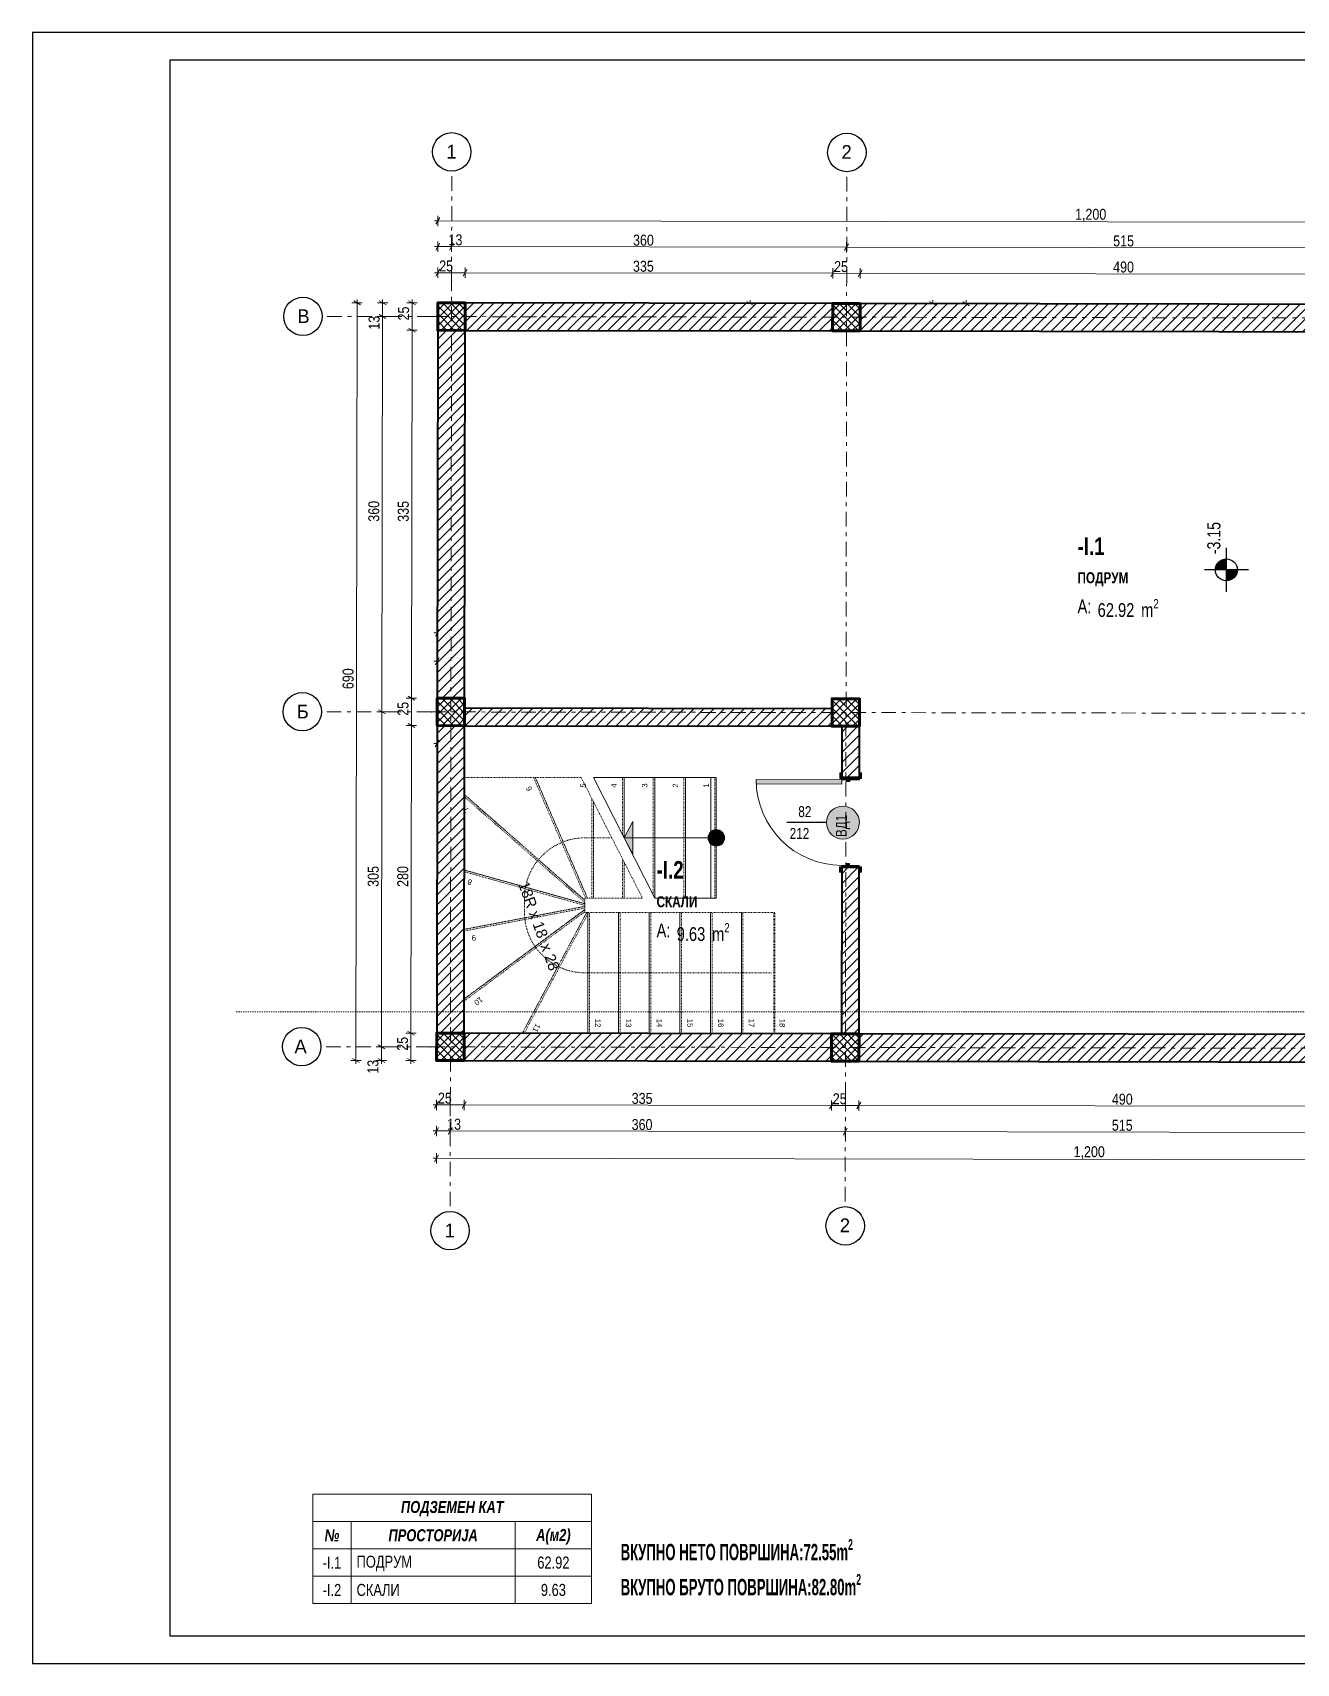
# Model space of a CAD drawing. Extents: x -1929 to 256751, y -18317 to 36108.
# Drawn here: x 78820 to 90335, y 2225 to 17075 of the extents above; entities that cross this region are included whole.
import ezdxf

# ---------------------------------------------------------------- set-up
doc = ezdxf.new("R2010")
doc.units = 0
doc.header["$LTSCALE"] = 5
doc.header["$MEASUREMENT"] = 0
for name, pattern in [('- Двойно прекъснати линии', [1093.611073, 529.166651, -211.666656, 141.111112, -211.666656]), ('- Прекъснати линия', [423.333333, 211.666667, -211.666667]), ('Small Dashed', [282.222222, 141.111111, -141.111111])]:
    doc.linetypes.add(name, pattern=pattern)
for name, color, linetype in [('4 _ - Фрагмент - Чертежи.2D Elements', 7, 'Continuous'), ('6 _ - Конструктивни оси.Dimensioning', 7, 'Continuous'), ('6 _ - Размери - Нива.Dimensioning', 7, 'Continuous'), ('A-Text', 7, 'Continuous'), ('Marker - Section', 7, 'Continuous'), ('Model Unit - Zone', 7, 'Continuous'), ('Structural - Bearing', 7, 'Continuous'), ('Structural - Stair & Railing', 7, 'Continuous')]:
    doc.layers.add(name, color=color, linetype=linetype)
doc.layers.add('6 _ - Размери - Основни.Dimensioning', color=7, linetype='Continuous', true_color=0x7a7a7a)
doc.styles.add('GENERATED_STYLE_3', font='GOTHIC.TTF')
doc.styles.add('GENERATED_STYLE_4', font='arial.ttf')
doc.styles.add('GENERATED_STYLE_5', font='arialbd.ttf')
doc.styles.add('GENERATED_STYLE_6', font='Cambria Math.ttf')
pattern_1 = [(45, (25646.56, 9723.076), (-45.961934, 45.961934), [])]
pattern_2 = [(45, (25646.56, 9723.076), (-35.355335, 35.355335), []), (135, (25646.56, 9723.076), (35.355335, 35.355335), [])]

msp = doc.modelspace()

# ---------------------------------------------------------------- hatches: boundary and pattern name
at = {"layer": '6 _ - Размери - Нива.Dimensioning', "linetype": 'Continuous', "lineweight": 50}
for points in [[(89697.3, 12183.7), (89697.5, 12283.7), (89659.2, 12276.2), (89626.7, 12254.5), (89605, 12222.1), (89597.3, 12183.9)], [(89697.3, 12183.7), (89697.2, 12083.7), (89735.4, 12091.3), (89767.9, 12112.9), (89789.6, 12145.3), (89797.3, 12183.6)]]:
    msp.add_hatch(color=256, dxfattribs=at).paths.add_polyline_path(points)
at = {"layer": 'Structural - Bearing', "linetype": 'Continuous', "lineweight": 13}
h = msp.add_hatch(dxfattribs=at)
h.set_pattern_fill('1_БЕТОН_СГЛОБЯЕМИ_ЕЛЕМЕН_E7', color=256, scale=0.5, style=0, pattern_type=2)
h.set_pattern_definition(pattern_2)
h.paths.add_polyline_path([(82762.2, 14364), (82762.6, 14614), (82512.6, 14614.4), (82512.2, 14364.4)])
at = {"layer": 'Structural - Bearing', "linetype": 'Continuous', "lineweight": 15}
h = msp.add_hatch(dxfattribs=at)
h.set_pattern_fill('COMMON_BRICK_0001', color=256, scale=0.5, style=0, pattern_type=2)
h.set_pattern_definition(pattern_1)
h.paths.add_polyline_path([(82762.6, 14614), (82762.2, 14364), (86109.9, 14358.8), (86110.3, 14608.8)])
at = {"layer": 'Structural - Bearing', "linetype": 'Continuous', "lineweight": 13}
h = msp.add_hatch(dxfattribs=at)
h.set_pattern_fill('1_БЕТОН_СГЛОБЯЕМИ_ЕЛЕМЕН_E7', color=256, scale=0.5, style=0, pattern_type=2)
h.set_pattern_definition(pattern_2)
h.paths.add_polyline_path([(86359.9, 14358.4), (86360.3, 14608.4), (86110.3, 14608.8), (86109.9, 14358.8)])
at = {"layer": 'Structural - Bearing', "linetype": 'Continuous', "lineweight": 15}
h = msp.add_hatch(dxfattribs=at)
h.set_pattern_fill('COMMON_BRICK_0001', color=256, scale=0.5, style=0, pattern_type=2)
h.set_pattern_definition(pattern_1)
h.paths.add_polyline_path([(86360.3, 14608.4), (86359.9, 14358.4), (91262.2, 14350.9), (91262.6, 14600.9)])
h = msp.add_hatch(dxfattribs=at)
h.set_pattern_fill('COMMON_BRICK_0001', color=256, scale=0.5, style=0, pattern_type=2)
h.set_pattern_definition(pattern_1)
h.paths.add_polyline_path([(82507.1, 11014.4), (82757.1, 11014), (82762.2, 14364), (82512.2, 14364.4)])
at = {"layer": 'Structural - Bearing', "linetype": 'Continuous', "lineweight": 13}
h = msp.add_hatch(dxfattribs=at)
h.set_pattern_fill('1_БЕТОН_СГЛОБЯЕМИ_ЕЛЕМЕН_E7', color=256, scale=0.5, style=0, pattern_type=2)
h.set_pattern_definition(pattern_2)
h.paths.add_polyline_path([(82756.7, 10764), (82757.1, 11014), (82507.1, 11014.4), (82506.7, 10764.4)])
h = msp.add_hatch(dxfattribs=at)
h.set_pattern_fill('1_БЕТОН_СГЛОБЯЕМИ_ЕЛЕМЕН_E7', color=256, scale=0.5, style=0, pattern_type=2)
h.set_pattern_definition(pattern_2)
h.paths.add_polyline_path([(86354.4, 10758.4), (86354.8, 11008.4), (86104.8, 11008.8), (86104.4, 10758.8)])
at = {"layer": 'Structural - Bearing', "linetype": 'Continuous', "lineweight": 15}
h = msp.add_hatch(dxfattribs=at)
h.set_pattern_fill('COMMON_BRICK_0001', color=256, scale=0.5, style=0, pattern_type=2)
h.set_pattern_definition(pattern_1)
h.paths.add_polyline_path([(82756.9, 10924), (82756.7, 10764), (86104.4, 10758.8), (86104.6, 10918.8)])
h = msp.add_hatch(dxfattribs=at)
h.set_pattern_fill('COMMON_BRICK_0001', color=256, scale=0.5, style=0, pattern_type=2)
h.set_pattern_definition(pattern_1)
h.paths.add_polyline_path([(82506.7, 10764.4), (82502.4, 7964.4), (82752.4, 7964), (82756.7, 10764)])
h = msp.add_hatch(dxfattribs=at)
h.set_pattern_fill('COMMON_BRICK_0001', color=256, scale=0.5, style=0, pattern_type=2)
h.set_pattern_definition(pattern_1)
h.paths.add_polyline_path([(86193.7, 10292), (86353.7, 10291.8), (86354.4, 10758.4), (86194.4, 10758.7)])
at = {"layer": 'Structural - Bearing', "linetype": 'Continuous', "lineweight": 0, "true_color": 0xdedede}
for points in [[(85413.6, 10273.2), (85413.6, 10233.2), (86193.6, 10232), (86193.6, 10272)], [(86193.6, 10284), (86193.7, 10334), (86174.7, 10334.1), (86174.6, 10284.1)], [(86353.7, 10291.8), (86193.7, 10292), (86193.6, 10272), (86353.6, 10271.8)], [(86233.6, 10272), (86233.6, 10256), (86265.6, 10255.9), (86265.6, 10271.9)], [(86372.6, 10283.8), (86372.7, 10333.8), (86353.7, 10333.8), (86353.6, 10283.8)], [(86202.8, 9732, 1), (86203.3, 10032, 1)], [(86264.4, 9491.9), (86264.4, 9507.9), (86232.4, 9508), (86232.4, 9492)], [(86173.4, 9480.1), (86173.3, 9430.1), (86192.3, 9430), (86192.4, 9480)], [(86352.4, 9491.8), (86192.4, 9492), (86192.4, 9472), (86352.4, 9471.8)], [(86352.4, 9479.8), (86352.3, 9429.8), (86371.3, 9429.8), (86371.4, 9479.8)]]:
    msp.add_hatch(color=254, dxfattribs=at).paths.add_polyline_path(points)
at = {"layer": 'Structural - Bearing', "linetype": 'Continuous', "lineweight": 15}
h = msp.add_hatch(dxfattribs=at)
h.set_pattern_fill('COMMON_BRICK_0001', color=256, scale=0.5, style=0, pattern_type=2)
h.set_pattern_definition(pattern_1)
h.paths.add_polyline_path([(86190.1, 7958.7), (86350.1, 7958.5), (86352.4, 9471.8), (86192.4, 9472)])
at = {"layer": 'Structural - Bearing', "linetype": 'Continuous', "lineweight": 13}
h = msp.add_hatch(dxfattribs=at)
h.set_pattern_fill('1_БЕТОН_СГЛОБЯЕМИ_ЕЛЕМЕН_E7', color=256, scale=0.5, style=0, pattern_type=2)
h.set_pattern_definition(pattern_2)
h.paths.add_polyline_path([(82752, 7714), (82752.4, 7964), (82502.4, 7964.4), (82502, 7714.4)])
at = {"layer": 'Structural - Bearing', "linetype": 'Continuous', "lineweight": 15}
h = msp.add_hatch(dxfattribs=at)
h.set_pattern_fill('COMMON_BRICK_0001', color=256, scale=0.5, style=0, pattern_type=2)
h.set_pattern_definition(pattern_1)
h.paths.add_polyline_path([(82752, 7714), (86099.7, 7708.8), (86100.1, 7958.8), (82752.4, 7964)])
at = {"layer": 'Structural - Bearing', "linetype": 'Continuous', "lineweight": 13}
h = msp.add_hatch(dxfattribs=at)
h.set_pattern_fill('1_БЕТОН_СГЛОБЯЕМИ_ЕЛЕМЕН_E7', color=256, scale=0.5, style=0, pattern_type=2)
h.set_pattern_definition(pattern_2)
h.paths.add_polyline_path([(86349.7, 7708.5), (86350.1, 7958.5), (86100.1, 7958.8), (86099.7, 7708.8)])
at = {"layer": 'Structural - Bearing', "linetype": 'Continuous', "lineweight": 15}
h = msp.add_hatch(dxfattribs=at)
h.set_pattern_fill('COMMON_BRICK_0001', color=256, scale=0.5, style=0, pattern_type=2)
h.set_pattern_definition(pattern_1)
h.paths.add_polyline_path([(86349.7, 7708.5), (91252, 7700.9), (91252.4, 7950.9), (86350.1, 7958.5)])
at = {"layer": 'Structural - Stair & Railing', "linetype": 'Continuous', "lineweight": 20}
for points in [[(84210, 9742.8), (84290, 9592.8), (84290, 9892.8)], [(85050, 9817.8, 1), (85050, 9667.8, 1)]]:
    msp.add_hatch(color=256, dxfattribs=at).paths.add_polyline_path(points)

# ---------------------------------------------------------------- linework, layer by layer
at = {"linetype": 'Continuous', "lineweight": 13, "ltscale": 0.01}
for p, q in [((81373.9, 3765.9), (83914.1, 3765.9)), ((81373.9, 3516.9), (81373.9, 3765.9)), ((83914.1, 3516.9), (83914.1, 3765.9)), ((81373.9, 3516.9), (83914.1, 3516.9)), ((81373.9, 3267.8), (81373.9, 3516.9)), ((81722.6, 3267.8), (81722.6, 3516.9)), ((83216.8, 3267.8), (83216.8, 3516.9)), ((83914.1, 3267.8), (83914.1, 3516.9)), ((81373.9, 3267.8), (81722.6, 3267.8)), ((81373.9, 3018.8), (81373.9, 3267.8)), ((81722.6, 3267.8), (83216.8, 3267.8)), ((81722.6, 3018.8), (81722.6, 3267.8)), ((83216.8, 3267.8), (83914.1, 3267.8)), ((83216.8, 3018.8), (83216.8, 3267.8)), ((83914.1, 3018.8), (83914.1, 3267.8)), ((81373.9, 3018.8), (81722.6, 3018.8)), ((81373.9, 2769.8), (81373.9, 3018.8)), ((81722.6, 3018.8), (83216.8, 3018.8)), ((81722.6, 2769.8), (81722.6, 3018.8)), ((83216.8, 3018.8), (83914.1, 3018.8)), ((83216.8, 2769.8), (83216.8, 3018.8)), ((83914.1, 2769.8), (83914.1, 3018.8)), ((81373.9, 2769.8), (81722.6, 2769.8)), ((81722.6, 2769.8), (83216.8, 2769.8)), ((83216.8, 2769.8), (83914.1, 2769.8))]:
    msp.add_line(p, q, dxfattribs=at)
at = {"layer": '4 _ - Фрагмент - Чертежи.2D Elements', "linetype": 'Continuous', "lineweight": 25, "ltscale": 0.01}
for points in [[(78820.4, 2225.4), (99820.4, 2225.4), (99820.4, 17075.4)], [(99820.4, 17075.4), (78820.4, 17075.4)], [(78820.4, 17075.4), (78820.4, 2225.4)]]:
    msp.add_lwpolyline(points, dxfattribs=at)
msp.add_lwpolyline([(80070.4, 2475.4), (99570.4, 2475.4), (99570.4, 16825.4), (80070.4, 16825.4)], close=True, dxfattribs=at)
at = {"layer": '6 _ - Конструктивни оси.Dimensioning', "linetype": '- Двойно прекъснати линии', "lineweight": 13, "ltscale": 0.05}
for p, q in [((82637.9, 14814.4), (82639.5, 15814.4)), ((86237.6, 14808.9), (86239.1, 15808.9)), ((82626.4, 7340.5), (82637.9, 14814.4)), ((86226.1, 7384.4), (86237.6, 14808.9)), ((82458.1, 14489.5), (81458.1, 14491)), ((82458.1, 14489.5), (96350.2, 14468.1)), ((82452.6, 10889.5), (81452.6, 10891)), ((82452.6, 10889.5), (96344.6, 10868.1)), ((82447.9, 7839.5), (81447.9, 7841)), ((82447.9, 7839.5), (96339.9, 7818.1)), ((82626.4, 7340.5), (82624.9, 6340.5)), ((86226.1, 7384.4), (86224.6, 6384.4))]:
    msp.add_line(p, q, dxfattribs=at)
at = {"layer": '6 _ - Конструктивни оси.Dimensioning', "linetype": 'Continuous', "lineweight": 25, "ltscale": 0.01}
for centre in [(82639.7, 15989.4), (86239.4, 15983.9), (81283.1, 14491.3), (81277.6, 10891.3), (81272.9, 7841.3), (82624.6, 6165.5), (86224.3, 6209.4)]:
    msp.add_circle(centre, 175, dxfattribs=at)
at = {"layer": '6 _ - Конструктивни оси.Dimensioning', "linetype": '- Двойно прекъснати линии', "lineweight": 13, "ltscale": 0.01}
for p in [(82637.9, 14814.4), (82637.9, 14814.4), (86237.6, 14808.9), (86237.6, 14808.9), (82458.1, 14489.5), (82458.1, 14489.5), (82452.6, 10889.5), (82452.6, 10889.5), (82447.9, 7839.5), (82447.9, 7839.5), (82626.4, 7340.5), (82626.4, 7340.5), (86226.1, 7384.4), (86226.1, 7384.4)]:
    msp.add_point(p, dxfattribs=at)
at = {"layer": '6 _ - Размери - Нива.Dimensioning', "linetype": 'Continuous', "lineweight": 30, "ltscale": 0.01}
for p, q in [((89697, 11983.7), (89697.6, 12383.7)), ((89897.3, 12183.4), (89497.3, 12184))]:
    msp.add_line(p, q, dxfattribs=at)
msp.add_circle((89697.3, 12183.7), 100, dxfattribs=at)
at = {"layer": '6 _ - Размери - Основни.Dimensioning', "linetype": 'Continuous', "lineweight": 20, "ltscale": 0.01}
for p, q in [((82513.8, 15361), (82483.2, 15361.1)), ((82531.8, 15392.3), (82495.7, 15329.8)), ((82513.8, 15407.9), (82513.7, 15314.2)), ((94513.7, 15342.6), (82513.8, 15361)), ((82531.5, 15158.1), (82495.3, 15095.6)), ((82513.5, 15173.7), (82513.3, 15080)), ((82620.3, 15095.4), (82656.5, 15157.9)), ((82638.5, 15173.5), (82638.3, 15079.8)), ((86218, 15089.9), (86254.2, 15152.3)), ((86236.2, 15168), (86236, 15074.2)), ((82513.4, 15126.8), (82482.8, 15126.9)), ((82638.4, 15126.7), (82513.4, 15126.8)), ((86236.1, 15121.1), (82638.4, 15126.7)), ((91388.4, 15113.2), (86236.1, 15121.1)), ((82513, 14889.2), (82482.5, 14889.2)), ((82531.1, 14920.4), (82494.9, 14858)), ((82513.1, 14936), (82513, 14842.3)), ((82763, 14888.8), (82513, 14889.2)), ((82744.9, 14857.6), (82781.1, 14920)), ((82763.1, 14935.7), (82763, 14841.9)), ((86110.7, 14883.6), (82763, 14888.8)), ((86092.6, 14852.4), (86128.8, 14914.9)), ((86110.8, 14930.5), (86110.7, 14836.8)), ((86360.7, 14883.2), (86110.7, 14883.6)), ((86342.6, 14852), (86378.8, 14914.5)), ((86360.8, 14930.1), (86360.7, 14836.4)), ((91263, 14875.7), (86360.7, 14883.2)), ((81824, 14615.4), (81730.2, 14615.6)), ((81808.3, 14597.4), (81745.9, 14633.6)), ((81766.5, 7715.5), (81777.1, 14615.5)), ((81777.1, 14615.5), (81777.2, 14646.1)), ((82056.1, 14615.1), (81962.4, 14615.2)), ((82040.4, 14597.1), (81978, 14633.2)), ((82009, 14490.1), (82009.2, 14615.1)), ((82009.2, 14615.1), (82009.3, 14645.7)), ((82324.9, 14614.7), (82231.2, 14614.8)), ((82309.3, 14596.6), (82246.8, 14632.8)), ((82277.6, 14364.7), (82278, 14614.7)), ((82278, 14614.7), (82278.1, 14645.3)), ((85406.3, 14609.9), (85312.6, 14610.1)), ((85390.7, 14591.9), (85328.2, 14628.1)), ((85359.4, 14610), (85359.5, 14640.5)), ((87070.8, 14607.4), (86977.1, 14607.5)), ((87055.2, 14589.3), (86992.7, 14625.5)), ((87023.9, 14607.4), (87024, 14638)), ((87373.2, 14606.9), (87279.5, 14607)), ((87357.6, 14588.9), (87295.1, 14625)), ((87326.4, 14607), (87326.4, 14637.5)), ((82055.9, 14490.1), (81962.2, 14490.2)), ((81977.8, 14508.2), (82040.3, 14472.1)), ((82003.5, 10890.1), (82009, 14490.1)), ((82324.5, 14364.7), (82230.8, 14364.8)), ((82246.4, 14382.8), (82308.9, 14346.6)), ((82272.5, 11014.7), (82277.6, 14364.7)), ((82508, 11610.3), (82477.4, 11610.3)), ((82526.1, 11641.5), (82489.9, 11579.1)), ((82508.1, 11657.2), (82507.9, 11563.4)), ((82507.6, 11350.3), (82477, 11350.4)), ((82525.7, 11381.6), (82489.5, 11319.1)), ((82507.7, 11397.2), (82507.5, 11303.5)), ((82319.4, 11014.7), (82225.6, 11014.8)), ((82241.3, 11032.8), (82303.7, 10996.6)), ((82272.1, 10764.7), (82272.5, 11014.7)), ((82050.4, 10890.1), (81956.6, 10890.2)), ((81972.3, 10908.2), (82034.7, 10872.1)), ((81998.8, 7840.2), (82003.5, 10890.1)), ((82319, 10764.7), (82225.2, 10764.8)), ((82240.9, 10782.8), (82303.3, 10746.6)), ((82267.8, 7964.7), (82272.1, 10764.7)), ((82506.4, 10601.6), (82475.9, 10601.6)), ((82524.5, 10632.8), (82488.3, 10570.3)), ((82506.5, 10648.4), (82506.4, 10554.7)), ((82314.7, 7964.7), (82220.9, 7964.8)), ((82236.6, 7982.8), (82299, 7946.6)), ((82267.4, 7714.7), (82267.8, 7964.7)), ((81735.3, 7733.6), (81797.7, 7697.4)), ((82045.7, 7840.1), (81951.9, 7840.2)), ((81967.4, 7733.2), (82029.8, 7697.1)), ((81967.6, 7858.2), (82030, 7822.1)), ((81998.6, 7715.2), (81998.8, 7840.2)), ((82236.2, 7732.8), (82298.6, 7696.6)), ((81813.4, 7715.4), (81719.6, 7715.6)), ((81766.5, 7684.9), (81766.5, 7715.5)), ((82045.5, 7715.1), (81951.7, 7715.2)), ((81998.6, 7684.6), (81998.6, 7715.2)), ((82314.3, 7714.7), (82220.5, 7714.8)), ((82267.4, 7684.2), (82267.4, 7714.7)), ((82501.4, 7311.1), (82470.8, 7311.2)), ((82519.5, 7342.3), (82483.3, 7279.9)), ((82501.4, 7358), (82501.3, 7264.2)), ((82751.4, 7310.7), (82501.4, 7311.1)), ((82733.3, 7279.5), (82769.5, 7341.9)), ((82751.4, 7357.6), (82751.3, 7263.8)), ((86099.1, 7305.6), (82751.4, 7310.7)), ((86081, 7274.3), (86117.1, 7336.8)), ((86099.1, 7352.4), (86099, 7258.7)), ((86349.1, 7305.2), (86099.1, 7305.6)), ((86331, 7274), (86367.1, 7336.4)), ((86349.1, 7352.1), (86349, 7258.3)), ((91251.3, 7297.6), (86349.1, 7305.2)), ((82501, 7073.6), (82470.4, 7073.6)), ((82519.1, 7104.8), (82482.9, 7042.3)), ((82501.1, 7120.4), (82500.9, 7026.7)), ((82626, 7073.4), (82501, 7073.6)), ((82607.9, 7042.1), (82644.1, 7104.6)), ((82626.1, 7120.2), (82625.9, 7026.5)), ((86223.7, 7067.8), (82626, 7073.4)), ((86205.6, 7036.6), (86241.8, 7099.1)), ((86223.8, 7114.7), (86223.6, 7021)), ((91376, 7059.9), (86223.7, 7067.8)), ((82518.7, 6855.9), (82482.5, 6793.4)), ((82500.7, 6871.5), (82500.5, 6777.8)), ((82500.6, 6824.7), (82470, 6824.7)), ((94500.6, 6806.2), (82500.6, 6824.7))]:
    msp.add_line(p, q, dxfattribs=at)
at = {"layer": 'Marker - Section', "linetype": '- Прекъснати линия', "lineweight": 20, "ltscale": 0.01}
msp.add_line((80675.4, 8158.6), (97216.4, 8158.6), dxfattribs=at)
at = {"layer": 'Structural - Bearing', "linetype": 'Continuous', "lineweight": 15, "ltscale": 0.01}
for p, q in [((85413.6, 10273.2), (86193.6, 10272)), ((85413.6, 10233.2), (85413.6, 10273.2)), ((86193.7, 10292), (86193.6, 10272)), ((86193.6, 10272), (86353.6, 10271.8)), ((86193.6, 10272), (86193.6, 10232)), ((86353.7, 10291.8), (86193.7, 10292)), ((86233.6, 10272), (86233.6, 10256)), ((86265.6, 10271.9), (86233.6, 10272)), ((86233.6, 10256), (86265.6, 10255.9)), ((86265.6, 10255.9), (86265.6, 10271.9)), ((86353.6, 10271.8), (86353.7, 10291.8)), ((86193.6, 10232), (85413.6, 10233.2)), ((86264.4, 9507.9), (86232.4, 9508)), ((86232.4, 9508), (86232.4, 9492)), ((86264.4, 9491.9), (86264.4, 9507.9)), ((86352.4, 9491.8), (86192.4, 9492)), ((86192.4, 9492), (86192.4, 9472)), ((86192.4, 9472), (86352.4, 9471.8)), ((86232.4, 9492), (86264.4, 9491.9)), ((86352.4, 9471.8), (86352.4, 9491.8))]:
    msp.add_line(p, q, dxfattribs=at)
at = {"layer": 'Structural - Bearing', "linetype": 'Continuous', "lineweight": 18, "ltscale": 0.01}
for p, q in [((86174.7, 10334.1), (86174.6, 10284.1)), ((86174.6, 10284.1), (86193.6, 10284)), ((86193.7, 10334), (86174.7, 10334.1)), ((86193.6, 10284), (86193.7, 10334)), ((86353.7, 10333.8), (86353.6, 10283.8)), ((86353.6, 10283.8), (86372.6, 10283.8)), ((86372.7, 10333.8), (86353.7, 10333.8)), ((86372.6, 10283.8), (86372.7, 10333.8)), ((86173.4, 9480.1), (86173.3, 9430.1)), ((86173.3, 9430.1), (86192.3, 9430)), ((86192.4, 9480), (86173.4, 9480.1)), ((86192.3, 9430), (86192.4, 9480)), ((86352.4, 9479.8), (86352.3, 9429.8)), ((86352.3, 9429.8), (86371.3, 9429.8)), ((86371.4, 9479.8), (86352.4, 9479.8)), ((86371.3, 9429.8), (86371.4, 9479.8))]:
    msp.add_line(p, q, dxfattribs=at)
at = {"layer": 'Structural - Bearing', "linetype": 'Continuous', "lineweight": 40, "ltscale": 0.01}
for p, q in [((86193.7, 10292), (86193.7, 10334)), ((86193.7, 10292), (86193.7, 10334)), ((86193.7, 10292), (86193.7, 10334)), ((86353.7, 10291.8), (86193.7, 10292)), ((86353.7, 10291.8), (86193.7, 10292)), ((86353.7, 10291.8), (86193.7, 10292)), ((86353.7, 10291.8), (86353.7, 10333.8)), ((86353.7, 10291.8), (86353.7, 10333.8)), ((86353.7, 10291.8), (86353.7, 10333.8)), ((86192.4, 9472), (86192.3, 9430)), ((86192.4, 9472), (86192.3, 9430)), ((86192.4, 9472), (86192.3, 9430)), ((86352.4, 9471.8), (86192.4, 9472)), ((86352.4, 9471.8), (86192.4, 9472)), ((86352.4, 9471.8), (86192.4, 9472)), ((86352.4, 9471.8), (86352.3, 9429.8)), ((86352.4, 9471.8), (86352.3, 9429.8)), ((86352.4, 9471.8), (86352.3, 9429.8))]:
    msp.add_line(p, q, dxfattribs=at)
at = {"layer": 'Structural - Bearing', "linetype": 'Continuous', "lineweight": 25, "ltscale": 0.01}
msp.add_line((86053, 9882.3), (85693, 9882.8), dxfattribs=at)
at = {"layer": 'Structural - Bearing', "linetype": 'Continuous', "lineweight": 20, "ltscale": 0.01, "flags": 128}
msp.add_lwpolyline([(94502, 7695.9), (94512.6, 14595.9), (82512.6, 14614.4), (82502, 7714.4)], close=True, dxfattribs=at)
at = {"layer": 'Structural - Bearing', "linetype": 'Continuous', "lineweight": 60, "ltscale": 0.01, "flags": 128}
for points in [[(82762.2, 14364), (82762.6, 14614), (82512.6, 14614.4), (82512.2, 14364.4)], [(86359.9, 14358.4), (86360.3, 14608.4), (86110.3, 14608.8), (86109.9, 14358.8)], [(82756.7, 10764), (82757.1, 11014), (82507.1, 11014.4), (82506.7, 10764.4)], [(86354.4, 10758.4), (86354.8, 11008.4), (86104.8, 11008.8), (86104.4, 10758.8)], [(82752, 7714), (82752.4, 7964), (82502.4, 7964.4), (82502, 7714.4)], [(86349.7, 7708.5), (86350.1, 7958.5), (86100.1, 7958.8), (86099.7, 7708.8)]]:
    msp.add_lwpolyline(points, close=True, dxfattribs=at)
at = {"layer": 'Structural - Bearing', "linetype": 'Continuous', "lineweight": 40, "ltscale": 0.01, "flags": 128}
for points in [[(86110.3, 14608.8), (82762.6, 14614)], [(91262.6, 14600.9), (86360.3, 14608.4)], [(82512.2, 14364.4), (82507.1, 11014.4)], [(82757.1, 11014), (82762.2, 14364)], [(82762.2, 14364), (86109.9, 14358.8)], [(86359.9, 14358.4), (91262.2, 14350.9)], [(86104.6, 10918.8), (82756.9, 10924)], [(82506.7, 10764.4), (82502.4, 7964.4)], [(82752.4, 7964), (82756.7, 10764)], [(82756.7, 10764), (86104.4, 10758.8)], [(86194.4, 10758.7), (86193.7, 10292)], [(86353.7, 10291.8), (86354.4, 10758.4)], [(86192.4, 9472), (86190.1, 7958.7)], [(86350.1, 7958.5), (86352.4, 9471.8)], [(86100.1, 7958.8), (82752.4, 7964)], [(91252.4, 7950.9), (86350.1, 7958.5)], [(82752, 7714), (86099.7, 7708.8)], [(86349.7, 7708.5), (91252, 7700.9)]]:
    msp.add_lwpolyline(points, dxfattribs=at)
at = {"layer": 'Structural - Bearing', "linetype": 'Continuous', "lineweight": 15, "ltscale": 0.01, "flags": 128}
msp.add_lwpolyline([(86202.8, 9732, 1), (86203.3, 10032, 1)], format="xyb", close=True, dxfattribs=at)
at = {"layer": 'Structural - Bearing', "linetype": 'Continuous', "lineweight": 15, "ltscale": 0.01}
msp.add_arc((86193.6, 10272), 780, 179.91179, 269.91179, dxfattribs=at)
at = {"layer": 'Structural - Stair & Railing', "linetype": 'Small Dashed', "lineweight": 13, "ltscale": 0.01}
for p, q in [((83401.1, 10292.8), (82752.4, 10292.8)), ((82752.4, 10292.8), (82752.4, 10138.4)), ((83384.8, 10292.8), (83859.9, 9192.8)), ((83817.8, 10292.8), (83401.1, 10292.8)), ((83401.1, 10292.8), (83876.2, 9192.8)), ((83876.2, 9192.8), (83401.1, 10292.8)), ((84377.8, 9192.8), (83817.8, 10292.8)), ((84195, 10292.8), (84195, 9772.3)), ((84475, 10292.8), (84475, 9222.3)), ((84755, 10292.8), (84755, 9192.8)), ((85035, 10292.8), (85035, 9192.8)), ((82752.4, 10138.4), (83852.4, 9173.7)), ((83852.4, 9173.7), (82752.4, 10138.4)), ((82752.4, 10138.4), (82752.4, 9450.1)), ((82752.4, 10118.4), (83852.4, 9153.7)), ((83915, 10101.9), (83915, 9192.8)), ((83930, 10072.4), (83930, 9192.8)), ((83930, 9192.8), (83930, 10072.4)), ((84097.8, 9742.8), (83852.4, 9742.8)), ((84195, 9551.9), (84195, 9192.8)), ((84210, 9522.4), (84210, 9192.8)), ((84210, 9192.8), (84210, 9522.4)), ((82752.4, 9450.1), (83852.4, 9142.8)), ((83852.4, 9142.8), (82752.4, 9450.1)), ((82752.4, 9450.1), (82752.4, 9089)), ((82752.4, 9434.5), (83852.4, 9127.3)), ((82752.4, 8909.5), (83852.4, 9118.6)), ((83852.4, 9118.6), (82752.4, 8909.5)), ((82752.4, 8894.2), (83852.4, 9103.3)), ((82752.4, 8275.5), (83852.4, 9090.1)), ((83852.4, 9090.1), (82752.4, 8275.5)), ((82752.4, 9089), (82752.4, 8909.5)), ((82752.4, 8256.8), (83852.4, 9071.5)), ((83282.7, 7964), (83869.6, 9064)), ((83869.6, 9064), (83282.7, 7964)), ((83299.7, 7964), (83886.7, 9064)), ((83302.4, 9192.8), (83302.4, 9089)), ((83302.4, 9089), (83302.4, 9064)), ((83852.4, 9173.7), (83852.4, 9192.8)), ((83852.4, 9192.8), (83876.2, 9192.8)), ((83852.4, 9142.8), (83852.4, 9173.7)), ((83852.4, 9118.6), (83852.4, 9142.8)), ((83852.4, 9090.1), (83852.4, 9118.6)), ((83852.4, 9089), (83852.4, 9090.1)), ((83852.4, 9064), (83852.4, 9089)), ((83869.6, 9064), (83852.4, 9064)), ((83878, 9064), (83869.6, 9064)), ((83876.2, 9192.8), (83930, 9192.8)), ((83878, 7964), (83878, 9064)), ((83878, 9064), (83878, 7964)), ((84158, 9064), (83878, 9064)), ((83893, 7964), (83893, 9064)), ((83930, 9192.8), (84210, 9192.8)), ((84158, 7964), (84158, 9064)), ((84158, 9064), (84158, 7964)), ((84438, 9064), (84158, 9064)), ((84173, 7964), (84173, 9064)), ((84210, 9192.8), (84377.8, 9192.8)), ((84438, 7964), (84438, 9064)), ((84438, 9064), (84438, 7964)), ((84718, 9064), (84438, 9064)), ((84453, 7964), (84453, 9064)), ((84718, 7964), (84718, 9064)), ((84718, 9064), (84718, 7964)), ((84998, 9064), (84718, 9064)), ((84733, 7964), (84733, 9064)), ((84998, 7964), (84998, 9064)), ((84998, 9064), (84998, 7964)), ((85278, 9064), (84998, 9064)), ((85013, 7964), (85013, 9064)), ((85278, 7964), (85278, 9064)), ((85278, 9064), (85278, 7964)), ((85558, 9064), (85278, 9064)), ((85293, 7964), (85293, 9064)), ((85583, 9064), (85558, 9064)), ((85573, 7964), (85573, 9064)), ((85583, 7964), (85583, 9064)), ((82752.4, 8909.5), (82752.4, 8275.5)), ((83852.4, 8514), (85278, 8514)), ((85278, 8514), (85558, 8514)), ((82752.4, 8275.5), (82752.4, 7964)), ((82752.4, 7964), (83282.7, 7964)), ((83282.7, 7964), (83878, 7964)), ((83878, 7964), (84158, 7964)), ((84158, 7964), (84438, 7964)), ((84438, 7964), (84718, 7964)), ((84718, 7964), (84998, 7964)), ((84998, 7964), (85278, 7964)), ((85278, 7964), (85558, 7964)), ((85558, 7964), (85583, 7964))]:
    msp.add_line(p, q, dxfattribs=at)
at = {"layer": 'Structural - Stair & Railing', "linetype": 'Continuous', "lineweight": 13, "ltscale": 0.01}
for p, q in [((85000, 10292.8), (83930, 10292.8)), ((85000, 9192.8), (85000, 10292.8)), ((84490, 9192.8), (85000, 9192.8))]:
    msp.add_line(p, q, dxfattribs=at)
at = {"layer": 'Structural - Stair & Railing', "linetype": 'Continuous', "lineweight": 18, "ltscale": 0.01}
for p, q in [((84210, 10292.8), (83930, 10292.8)), ((84490, 9192.8), (83930, 10292.8)), ((84490, 10292.8), (84210, 10292.8)), ((84210, 10292.8), (84210, 9742.8)), ((84210, 9742.8), (84210, 10292.8)), ((84770, 10292.8), (84490, 10292.8)), ((84490, 10292.8), (84490, 9192.8)), ((84490, 9192.8), (84490, 10292.8)), ((85050, 10292.8), (84770, 10292.8)), ((84770, 10292.8), (84770, 9192.8)), ((84770, 9192.8), (84770, 10292.8)), ((85050, 9192.8), (85050, 10292.8)), ((84770, 9742.8), (84210, 9742.8)), ((85050, 9742.8), (84770, 9742.8)), ((84490, 9192.8), (84770, 9192.8)), ((84770, 9192.8), (85050, 9192.8))]:
    msp.add_line(p, q, dxfattribs=at)
at = {"layer": 'Structural - Stair & Railing', "linetype": 'Continuous', "lineweight": 18, "ltscale": 0.01, "flags": 128}
msp.add_lwpolyline([(84210, 9742.8), (84290, 9592.8), (84290, 9892.8)], close=True, dxfattribs=at)
msp.add_lwpolyline([(85050, 9817.8, 1), (85050, 9667.8, 1)], format="xyb", close=True, dxfattribs=at)
at = {"layer": 'Structural - Stair & Railing', "linetype": 'Small Dashed', "lineweight": 13, "ltscale": 0.01}
for centre, start, end in [((83852.4, 9192.8), 90, 180), ((83852.4, 9064), 180, 270)]:
    msp.add_arc(centre, 550, start, end, dxfattribs=at)

# ---------------------------------------------------------------- texts
at = {"linetype": 'Continuous', "lineweight": 13, "char_height": 109.578}
for s, insert, attachment_point, style in [('\\A1;{\\W0.800000x;\\pqc;\\fCentury Gothic|b1|i1|c0|p34;ПОДЗЕМЕН КАТ}', (82644, 3633.7), 5, 'GENERATED_STYLE_5'), ('\\A1;{\\W0.800000x;\\pqc;\\fCentury Gothic|b1|i1|c0|p34;№}', (81548.2, 3391.5), 5, 'GENERATED_STYLE_5'), ('\\A1;{\\W0.800000x;\\pqc;\\fCentury Gothic|b1|i1|c0|p34;ПРОСТОРИЈА}', (82469.7, 3391.5), 5, 'GENERATED_STYLE_5'), ('\\A1;{\\W0.800000x;\\pqc;\\fCentury Gothic|b1|i1|c0|p34;А(м2)}', (83565.5, 3377.9), 5, 'GENERATED_STYLE_5'), ('\\A1;{\\W0.800000x;\\pqc;\\fCentury Gothic|b0|i0|c0|p34;-I.1}', (81548.2, 3141.5), 5, 'GENERATED_STYLE_4'), ('\\A1;{\\W0.800000x;\\pql;\\fCentury Gothic|b0|i0|c0|p34;ПОДРУМ}', (81772.4, 3135.6), 4, 'GENERATED_STYLE_4'), ('\\A1;{\\W0.800000x;\\pqc;\\fCentury Gothic|b0|i0|c0|p34;62.92}', (83565.5, 3142.5), 5, 'GENERATED_STYLE_4'), ('\\A1;{\\W0.800000x;\\pqc;\\fCentury Gothic|b0|i0|c0|p34;-I.2}', (81548.2, 2893.8), 5, 'GENERATED_STYLE_4'), ('\\A1;{\\W0.800000x;\\pql;\\fCentury Gothic|b0|i0|c0|p34;СКАЛИ}', (81772.4, 2893.5), 4, 'GENERATED_STYLE_4'), ('\\A1;{\\W0.800000x;\\pqc;\\fCentury Gothic|b0|i0|c0|p34;9.63}', (83565.5, 2893.5), 5, 'GENERATED_STYLE_4')]:
    msp.add_mtext(s, dxfattribs=dict(at, insert=insert, attachment_point=attachment_point, style=style))
at = {"layer": '6 _ - Конструктивни оси.Dimensioning', "linetype": 'Continuous', "lineweight": 13, "char_height": 125, "attachment_point": 1, "style": 'GENERATED_STYLE_6'}
for s, insert in [('\\A1;{\\pql;\\pt0;\\fCentury Gothic|b0|i0|c0|p34;1}', (82590.9, 16053.7)), ('\\A1;{\\pql;\\pt0;\\fCentury Gothic|b0|i0|c0|p34;2}', (86190.6, 16051.4)), ('\\A1;{\\pql;\\pt0;\\fCentury Gothic|b0|i0|c0|p34;В}', (81232.5, 14555.6)), ('\\A1;{\\pql;\\pt0;\\fCentury Gothic|b0|i0|c0|p34;Б}', (81227, 10955.6)), ('\\A1;{\\pql;\\pt0;\\fCentury Gothic|b0|i0|c0|p34;А}', (81206.4, 7905.6)), ('\\A1;{\\pql;\\pt0;\\fCentury Gothic|b0|i0|c0|p34;2}', (86175.5, 6276.9)), ('\\A1;{\\pql;\\pt0;\\fCentury Gothic|b0|i0|c0|p34;1}', (82575.8, 6229.8))]:
    msp.add_mtext(s, dxfattribs=dict(at, insert=insert))
at = {"layer": '6 _ - Размери - Нива.Dimensioning', "linetype": 'Continuous', "lineweight": 13, "insert": (89644.4, 12326.1), "char_height": 120, "attachment_point": 7, "rotation": 89.91179, "style": 'GENERATED_STYLE_6'}
msp.add_mtext('\\A1;{\\W0.800000x;\\pql;\\fCentury Gothic|b0|i0|c0|p34;-3.15}', dxfattribs=at)
at = {"layer": '6 _ - Размери - Основни.Dimensioning', "linetype": 'Continuous', "lineweight": 35, "char_height": 100, "attachment_point": 7, "style": 'GENERATED_STYLE_6'}
for s, insert, rotation in [('\\A1;{\\W0.850000x;\\pql;\\fCentury Gothic|b0|i0|c0|p34;1,200}', (88318.3, 15353), 359.91179), ('\\A1;{\\W0.850000x;\\pql;\\fCentury Gothic|b0|i0|c0|p34;13}', (82609.8, 15136.9), 359.91179), ('\\A1;{\\W0.850000x;\\pql;\\fCentury Gothic|b0|i0|c0|p34;360}', (84291, 15134.3), 359.91179), ('\\A1;{\\W0.850000x;\\pql;\\fCentury Gothic|b0|i0|c0|p34;515}', (88666, 15127.6), 359.91179), ('\\A1;{\\W0.850000x;\\pql;\\fCentury Gothic|b0|i0|c0|p34;25}', (82525, 14899.3), 359.91179), ('\\A1;{\\W0.850000x;\\pql;\\fCentury Gothic|b0|i0|c0|p34;335}', (84290.6, 14896.6), 359.91179), ('\\A1;{\\W0.850000x;\\pql;\\fCentury Gothic|b0|i0|c0|p34;25}', (86122.7, 14893.8), 359.91179), ('\\A1;{\\W0.850000x;\\pql;\\fCentury Gothic|b0|i0|c0|p34;490}', (88665.6, 14889.9), 359.91179), ('\\A1;{\\W0.850000x;\\pql;\\fCentury Gothic|b0|i0|c0|p34;25}', (82251.9, 14454.3), 89.91179), ('\\A1;{\\W0.850000x;\\pql;\\fCentury Gothic|b0|i0|c0|p34;13}', (81983, 14370.3), 89.91179), ('\\A1;{\\W0.850000x;\\pql;\\fCentury Gothic|b0|i0|c0|p34;360}', (81980.3, 12621.5), 89.91179), ('\\A1;{\\W0.850000x;\\pql;\\fCentury Gothic|b0|i0|c0|p34;335}', (82249.1, 12621.1), 89.91179), ('\\A1;{\\W0.850000x;\\pql;\\fCentury Gothic|b0|i0|c0|p34;690}', (81745.8, 11096.9), 89.91179), ('\\A1;{\\W0.850000x;\\pql;\\fCentury Gothic|b0|i0|c0|p34;25}', (82246.4, 10854.3), 89.91179), ('\\A1;{\\W0.850000x;\\pql;\\fCentury Gothic|b0|i0|c0|p34;305}', (81975.1, 9296.6), 89.91179), ('\\A1;{\\W0.850000x;\\pql;\\fCentury Gothic|b0|i0|c0|p34;280}', (82244, 9296.1), 89.91179), ('\\A1;{\\W0.850000x;\\pql;\\fCentury Gothic|b0|i0|c0|p34;25}', (82241.7, 7804.3), 89.91179), ('\\A1;{\\W0.850000x;\\pql;\\fCentury Gothic|b0|i0|c0|p34;13}', (81972.5, 7595.3), 89.91179), ('\\A1;{\\W0.850000x;\\pql;\\fCentury Gothic|b0|i0|c0|p34;25}', (82513.3, 7321.3), 359.91179), ('\\A1;{\\W0.850000x;\\pql;\\fCentury Gothic|b0|i0|c0|p34;335}', (84279, 7318.6), 359.91179), ('\\A1;{\\W0.850000x;\\pql;\\fCentury Gothic|b0|i0|c0|p34;25}', (86111, 7315.7), 359.91179), ('\\A1;{\\W0.850000x;\\pql;\\fCentury Gothic|b0|i0|c0|p34;490}', (88654, 7311.8), 359.91179), ('\\A1;{\\W0.850000x;\\pql;\\fCentury Gothic|b0|i0|c0|p34;13}', (82597.4, 7083.6), 359.91179), ('\\A1;{\\W0.850000x;\\pql;\\fCentury Gothic|b0|i0|c0|p34;360}', (84278.6, 7081), 359.91179), ('\\A1;{\\W0.850000x;\\pql;\\fCentury Gothic|b0|i0|c0|p34;515}', (88653.6, 7074.3), 359.91179), ('\\A1;{\\W0.850000x;\\pql;\\fCentury Gothic|b0|i0|c0|p34;1,200}', (88305.1, 6816.6), 359.91179)]:
    msp.add_mtext(s, dxfattribs=dict(at, insert=insert, rotation=rotation))
at = {"layer": 'A-Text', "linetype": 'Continuous', "lineweight": 25, "char_height": 149.425, "attachment_point": 7, "style": 'GENERATED_STYLE_6'}
for s, insert in [('\\A1;{\\W0.600000x;\\pql;\\fCentury Gothic|b1|i0|c0|p34;ВКУПНО НЕТО ПОВРШИНА:\\fCentury Gothic|b1|i0|c0|p34;72.55\\fCentury Gothic|b1|i0|c0|p34;m\\fCentury Gothic|b1|i0|c0|p34;\\A1{\\H.66x;\\S2^  ;}}', (84178.3, 3120.9)), ('\\A1;{\\W0.600000x;\\pql;\\fCentury Gothic|b1|i0|c0|p34;ВКУПНО БРУТО ПОВРШИНА:\\fCentury Gothic|b1|i0|c0|p34;82.80\\fCentury Gothic|b1|i0|c0|p34;m\\fCentury Gothic|b1|i0|c0|p34;\\A1{\\H.66x;\\S2^  ;}}', (84178.3, 2801.8))]:
    msp.add_mtext(s, dxfattribs=dict(at, insert=insert))
at = {"layer": 'Model Unit - Zone', "linetype": 'Continuous', "lineweight": 13, "attachment_point": 1}
for s, insert, char_height, style in [('\\A1;{\\W0.800000x;\\pql;\\pt0;\\fCentury Gothic|b1|i0|c204|p34;-I.1}', (88340.8, 12478), 160, 'GENERATED_STYLE_5'), ('\\A1;{\\W0.800000x;\\pql;\\pt0;\\fCentury Gothic|b0|i0|c204|p34;A: }', (88340.8, 11913.3), 125, 'GENERATED_STYLE_4'), ('\\A1;{\\W0.800000x;\\pql;\\pt0,100;\\fCentury Gothic|b0|i0|c204|p34;62.92\\fCentury Gothic|b0|i0|c204|p34;\\A1{\\H.66x;\\S^  ;}\\fCentury Gothic|b0|i0|c204|p34; m\\fCentury Gothic|b0|i0|c204|p34;\\A1{\\H.66x;\\S2^  ;}}', (88524.4, 11916.5), 125, 'GENERATED_STYLE_4'), ('\\A1;{\\W0.800000x;\\pql;\\pt0;\\fCentury Gothic|b1|i0|c204|p34;-I.2}', (84505.4, 9531.5), 160, 'GENERATED_STYLE_5'), ('\\A1;{\\W0.800000x;\\pql;\\pt0;\\fCentury Gothic|b0|i0|c204|p34;A: }', (84505.4, 8962.7), 125, 'GENERATED_STYLE_4'), ('\\A1;{\\W0.800000x;\\pql;\\pt0,100;\\fCentury Gothic|b0|i0|c204|p34;9.63\\fCentury Gothic|b0|i0|c204|p34;\\A1{\\H.66x;\\S^  ;}\\fCentury Gothic|b0|i0|c204|p34; m\\fCentury Gothic|b0|i0|c204|p34;\\A1{\\H.66x;\\S2^  ;}}', (84689, 8965.9), 125, 'GENERATED_STYLE_4')]:
    msp.add_mtext(s, dxfattribs=dict(at, insert=insert, char_height=char_height, style=style))
at = {"layer": 'Model Unit - Zone', "linetype": 'Continuous', "lineweight": 35, "char_height": 100, "attachment_point": 1, "style": 'GENERATED_STYLE_5'}
for s, insert in [('\\A1;{\\W0.800000x;\\pql;\\pt0;\\fCentury Gothic|b1|i0|c204|p34;ПОДРУМ}', (88340.8, 12161.3)), ('\\A1;{\\W0.800000x;\\pql;\\pt0;\\fCentury Gothic|b1|i0|c204|p34;СКАЛИ}', (84505.4, 9210.7))]:
    msp.add_mtext(s, dxfattribs=dict(at, insert=insert))
at = {"layer": 'Structural - Bearing', "linetype": 'Continuous', "lineweight": 25, "char_height": 100, "attachment_point": 7, "style": 'GENERATED_STYLE_4'}
for s, insert, rotation in [('\\A1;{\\W0.800000x;\\pql;\\pt100;\\fCentury Gothic|b0|i0|c204|p34;82}', (85796.9, 9930.1), 359.91179), ('\\A1;{\\W0.800000x;\\pql;\\pt100;\\fCentury Gothic|b0|i0|c204|p34;212}', (85718.4, 9732.8), 359.91179), ('\\A1;{\\W0.800000x;\\pql;\\pt100;\\fCentury Gothic|b0|i0|c204|p34;ВД1}', (86268, 9749.7), 89.91179)]:
    msp.add_mtext(s, dxfattribs=dict(at, insert=insert, rotation=rotation))
at = {"layer": 'Structural - Stair & Railing', "linetype": 'Continuous', "lineweight": 20}
for s, insert, char_height, attachment_point, rotation, style in [('\\A1;{\\pql;\\fArial|b0|i0|c0|p34;6}', (83352.5, 10172.3), 50, 4, 113.35871, 'GENERATED_STYLE_3'), ('\\A1;{\\pql;\\fArial|b0|i0|c0|p34;5}', (83837.6, 10199.9), 50, 4, 90, 'GENERATED_STYLE_3'), ('\\A1;{\\pql;\\fArial|b0|i0|c0|p34;4}', (84117.2, 10199.9), 50, 4, 90, 'GENERATED_STYLE_3'), ('\\A1;{\\pql;\\fArial|b0|i0|c0|p34;3}', (84397.6, 10199.9), 50, 4, 90, 'GENERATED_STYLE_3'), ('\\A1;{\\pql;\\fArial|b0|i0|c0|p34;2}', (84677.2, 10199.9), 50, 4, 90, 'GENERATED_STYLE_3'), ('\\A1;{\\pql;\\fArial|b0|i0|c0|p34;1}', (84957.2, 10199.9), 50, 4, 90, 'GENERATED_STYLE_3'), ('\\A1;{\\pql;\\fArial|b0|i0|c0|p34;7}', (82784.6, 9986.6), 50, 4, 138.75032, 'GENERATED_STYLE_3'), ('\\A1;{\\pql;\\fArial|b0|i0|c0|p34;8}', (82823.1, 9334.3), 50, 4, 164.39472, 'GENERATED_STYLE_3'), ('\\A1;{\\pqc;\\pt0,7100;\\fCentury Gothic|b0|i0|c0|p34;18R x \\fCentury Gothic|b0|i0|c0|p34;18\\fCentury Gothic|b0|i0|c0|p34;\\A1{\\H.66x;\\S^  ;}\\fCentury Gothic|b0|i0|c0|p34;\\fCentury Gothic|b0|i0|c0|p34; x \\fCentury Gothic|b0|i0|c0|p34;28\\fCentury Gothic|b0|i0|c0|p34;\\A1{\\H.66x;\\S^  ;}\\fCentury Gothic|b0|i0|c0|p34;\\fCentury Gothic|b0|i0|c0|p34;\\fCentury Gothic|b0|i0|c0|p34;\\fCentury Gothic|b0|i0|c0|p34;\\A1{\\H.66x;\\S^  ;}\\fCentury Gothic|b0|i0|c0|p34;}', (83368.3, 8890.2), 100, 8, 289.74979, 'GENERATED_STYLE_6'), ('\\A1;{\\pqc;\\pt0,7100;\\fCentury Gothic|b0|i0|c0|p34;\\fCentury Gothic|b0|i0|c0|p34;\\fCentury Gothic|b0|i0|c0|p34;\\A1{\\H.66x;\\S^  ;}\\fCentury Gothic|b0|i0|c0|p34;\\fCentury Gothic|b0|i0|c0|p34;\\fCentury Gothic|b0|i0|c0|p34;\\fCentury Gothic|b0|i0|c0|p34;\\A1{\\H.66x;\\S^  ;}\\fCentury Gothic|b0|i0|c0|p34;\\fCentury Gothic|b0|i0|c0|p34;\\fCentury Gothic|b0|i0|c0|p34;\\fCentury Gothic|b0|i0|c0|p34;\\A1{\\H.66x;\\S^  ;}\\fCentury Gothic|b0|i0|c0|p34;}', (83334.7, 8878.1), 100, 2, 289.74979, 'GENERATED_STYLE_6'), ('\\A1;{\\pql;\\fArial|b0|i0|c0|p34;9}', (82859.1, 8835.7), 50, 4, 190.7612, 'GENERATED_STYLE_3'), ('\\A1;{\\pql;\\fArial|b0|i0|c0|p34;10}', (82914.4, 8280.5), 50, 4, 216.52403, 'GENERATED_STYLE_3'), ('\\A1;{\\pql;\\fArial|b0|i0|c0|p34;11}', (83431.1, 8044.9), 50, 4, 241.91419, 'GENERATED_STYLE_3'), ('\\A1;{\\pql;\\fArial|b0|i0|c0|p34;12}', (83970.9, 8094.9), 50, 4, 270, 'GENERATED_STYLE_3'), ('\\A1;{\\pql;\\fArial|b0|i0|c0|p34;13}', (84250.4, 8094.9), 50, 4, 270, 'GENERATED_STYLE_3'), ('\\A1;{\\pql;\\fArial|b0|i0|c0|p34;14}', (84530.9, 8094.9), 50, 4, 270, 'GENERATED_STYLE_3'), ('\\A1;{\\pql;\\fArial|b0|i0|c0|p34;15}', (84810.5, 8094.9), 50, 4, 270, 'GENERATED_STYLE_3'), ('\\A1;{\\pql;\\fArial|b0|i0|c0|p34;16}', (85090.5, 8094.9), 50, 4, 270, 'GENERATED_STYLE_3'), ('\\A1;{\\pql;\\fArial|b0|i0|c0|p34;17}', (85370.9, 8094.9), 50, 4, 270, 'GENERATED_STYLE_3'), ('\\A1;{\\pql;\\fArial|b0|i0|c0|p34;18}', (85650.5, 8094.9), 50, 4, 270, 'GENERATED_STYLE_3')]:
    msp.add_mtext(s, dxfattribs=dict(at, insert=insert, char_height=char_height, attachment_point=attachment_point, rotation=rotation, style=style))

doc.saveas('drawing.dxf')
